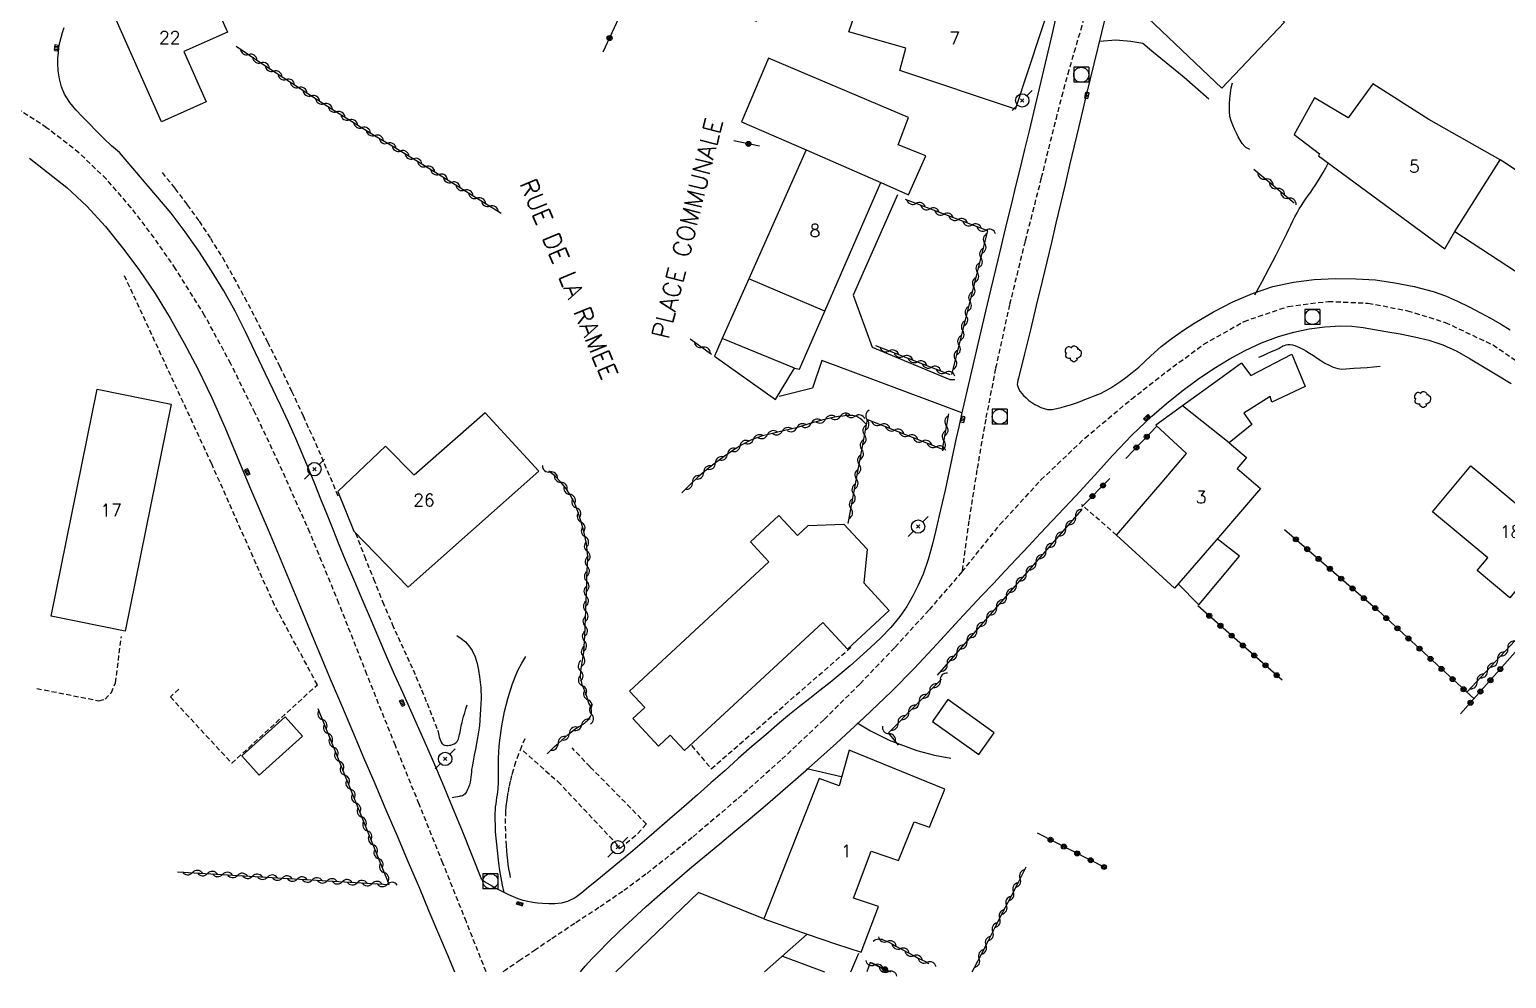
# Model space of a CAD drawing. Header units: millimetres. Extents: x 183000 to 184001, y 152999 to 154000.
# Drawn here: x 183497.6 to 183645.3, y 152999.3 to 153094.2 of the extents above; entities that cross this region are included whole.
import ezdxf
from ezdxf.enums import TextEntityAlignment as Align

# ---------------------------------------------------------------- set-up
doc = ezdxf.new("R2010")
doc.units = ezdxf.units.MM
doc.linetypes.add('DASHED', pattern=[0.75, 0.5, -0.25])
doc.layers.get('0').update_dxf_attribs({"linetype": 'CONTINUOUS'})
for name, color, linetype in [('W0001', 6, 'DASHED'), ('W0008', 7, 'CONTINUOUS'), ('W0017', 7, 'CONTINUOUS'), ('W0101', 7, 'CONTINUOUS'), ('W0104', 1, 'CONTINUOUS'), ('W0112', 1, 'DASHED'), ('W0300', 7, 'CONTINUOUS'), ('W0310', 3, 'CONTINUOUS'), ('W0323', 7, 'CONTINUOUS'), ('W0401', 7, 'CONTINUOUS'), ('W0420', 7, 'CONTINUOUS'), ('W0473', 7, 'CONTINUOUS'), ('W0989', 7, 'CONTINUOUS'), ('W0991', 7, 'CONTINUOUS')]:
    doc.layers.add(name, color=color, linetype=linetype)
doc.styles.get("Standard").update_dxf_attribs({"font": 'romans.shx', "width": 0.85})

# ---------------------------------------------------------------- blocks, each defined once
blk = doc.blocks.new('T401')
for p, q in [((-0.3, 0.3), (0, 0.3)), ((-0.3, -0.25), (-0.3, 0.3)), ((-0.3, 0.15), (0, 0.15)), ((-0.3, 0), (0, 0)), ((0, 0.3), (0, -0.25)), ((-0.3, -0.15), (0, -0.15)), ((-0.3, -0.25), (-0.3, -0.3)), ((-0.3, -0.3), (0, -0.3)), ((0, -0.3), (0, -0.25))]:
    blk.add_line(p, q)
blk = doc.blocks.new('T420')
for p, q in [((0.75, 0.75), (-0.75, 0.75)), ((-0.75, 0.75), (-0.75, -0.75)), ((0.75, 0.75), (0.75, -0.75)), ((0.75, -0.75), (-0.75, -0.75))]:
    blk.add_line(p, q)
blk.add_ellipse((0, 0), major_axis=(-0.53, 0.53), ratio=1, start_param=3.926991, end_param=10.210176)
blk = doc.blocks.new('T300')
for p, q in [((-0.8, 0.51), (-0.86, 0.34)), ((-0.86, 0.34), (-0.86, 0.17)), ((-0.86, 0.17), (-0.74, 0.06)), ((-0.69, 0.63), (-0.8, 0.51)), ((-0.8, -0.06), (-0.74, 0.06)), ((-0.74, 0.06), (-0.69, 0.11)), ((-0.57, 0.69), (-0.69, 0.63)), ((-0.46, 0.69), (-0.57, 0.69)), ((-0.29, 0.63), (-0.46, 0.69)), ((-0.29, 0.63), (-0.17, 0.74)), ((-0.23, 0.57), (-0.29, 0.63)), ((-0.17, 0.74), (-0.06, 0.8)), ((-0.06, 0.8), (0.06, 0.8)), ((0.06, 0.8), (0.23, 0.74)), ((0.23, 0.74), (0.34, 0.63)), ((0.34, 0.63), (0.4, 0.51)), ((0.46, 0.46), (0.34, 0.46)), ((0.4, 0.51), (0.4, 0.46)), ((0.57, 0.4), (0.46, 0.46)), ((0.57, 0.4), (0.69, 0.29)), ((0.69, 0.29), (0.74, 0.17)), ((0.74, 0.06), (0.69, -0.17)), ((0.74, 0.17), (0.74, 0.06)), ((-0.8, -0.17), (-0.8, -0.06)), ((-0.8, -0.23), (-0.8, -0.17)), ((-0.74, -0.34), (-0.8, -0.23)), ((-0.69, -0.4), (-0.74, -0.34)), ((-0.51, -0.46), (-0.69, -0.4)), ((-0.4, -0.46), (-0.51, -0.46)), ((-0.4, -0.46), (-0.34, -0.46)), ((-0.34, -0.46), (-0.34, -0.4)), ((-0.34, -0.51), (-0.34, -0.46)), ((-0.29, -0.63), (-0.34, -0.51)), ((-0.17, -0.74), (-0.29, -0.63)), ((-0.06, -0.8), (-0.17, -0.74)), ((0.06, -0.8), (-0.06, -0.8)), ((0.17, -0.74), (0.06, -0.8)), ((0.23, -0.69), (0.17, -0.74)), ((0.29, -0.46), (0.23, -0.46)), ((0.29, -0.63), (0.23, -0.69)), ((0.46, -0.4), (0.29, -0.46)), ((0.34, -0.51), (0.29, -0.63)), ((0.34, -0.51), (0.34, -0.46)), ((0.57, -0.34), (0.46, -0.4)), ((0.63, -0.29), (0.57, -0.34)), ((0.69, -0.17), (0.63, -0.29))]:
    blk.add_line(p, q)
blk = doc.blocks.new('T473')
for p, q in [((-0.166667, 0.166667), (0.166667, -0.166667)), ((-0.166667, -0.166667), (0.166667, 0.166667)), ((0.500001, 0.500001), (1.000002, 1.000002)), ((-1.000002, -1.000002), (-0.500001, -0.500001))]:
    blk.add_line(p, q)
blk.add_ellipse((0, 0), major_axis=(0.471405, 0.471405), ratio=1, start_param=5.4977871438, end_param=11.780972451)
blk = doc.blocks.new('t310o')
at = {"color": 0, "linetype": 'Continuous'}
for centre, start, end in [((-0.5, 0.38), 216.8699, 323.1304), ((0.5, -0.37), 36.8699, 143.1303)]:
    blk.add_arc(centre, 0.625, start, end, dxfattribs=at)
blk = doc.blocks.new('t323o')
at = {"color": 0, "linetype": 'Continuous'}
for radius in [0.25, 0.15]:
    blk.add_circle((0, 0), radius, dxfattribs=at)

msp = doc.modelspace()

# ---------------------------------------------------------------- linework, layer by layer
at = {"layer": 'W0001'}
for points in [[(183604.44, 153121.2), (183604.94, 153116.85), (183605.15, 153112.47), (183605.08, 153108.08), (183604.73, 153103.71), (183604.41, 153101.41), (183603.96, 153099.12), (183603.42, 153096.86), (183602.82, 153094.62), (183602.18, 153092.4), (183601.53, 153090.18), (183600.91, 153087.95), (183600.33, 153085.71), (183598.76, 153079.38), (183597.15, 153073.06), (183595.59, 153066.72), (183594.2, 153060.34), (183593.21, 153055.28), (183592.33, 153050.2), (183591.53, 153045.11), (183590.83, 153040)], [(183543.26, 153000), (183541.28, 153005), (183538.93, 153010.89), (183536.56, 153016.77), (183534.18, 153022.64), (183531.34, 153029.74), (183528.54, 153036.86), (183525.63, 153043.94), (183522.51, 153050.93), (183520.16, 153055.89), (183517.73, 153060.81), (183515.11, 153065.65), (183512.21, 153070.32), (183510.06, 153073.42), (183507.77, 153076.43), (183505.28, 153079.29), (183502.54, 153081.92), (183499.31, 153084.43), (183495.88, 153086.65), (183492.31, 153088.6), (183488.63, 153090.35)], [(183590.83, 153040), (183594.64, 153044.73), (183598.74, 153049.2), (183603.14, 153053.39), (183607.79, 153057.29), (183611.33, 153060.06), (183615.02, 153062.77), (183619.05, 153065.06), (183623.47, 153066.56), (183627.46, 153067.06), (183631.47, 153066.88), (183635.39, 153066.13), (183639.17, 153064.96), (183643.94, 153062.7), (183648.31, 153059.74)], [(183590.83, 153040), (183587.52, 153036.18), (183584.11, 153032.43), (183580.61, 153028.78), (183577.02, 153025.22), (183572.73, 153021.18), (183568.34, 153017.25), (183563.85, 153013.43), (183559.24, 153009.76), (183556.92, 153008.05), (183554.53, 153006.43), (183552.12, 153004.85), (183549.73, 153003.25), (183548.2, 153002.21), (183546.67, 153001.18), (183545.15, 153000.14), (183544.93, 153000)]]:
    msp.add_lwpolyline(points, dxfattribs=at)
at = {"layer": 'W0008'}
for points in [[(183600.55, 153096.93), (183599.71, 153093.27), (183598.85, 153089.61), (183597.99, 153085.95), (183597.55, 153084.11), (183597.1, 153082.26), (183596.65, 153080.42), (183596.2, 153078.57), (183595.75, 153076.73), (183595.3, 153074.89), (183594.85, 153073.04), (183594.41, 153071.2), (183593.49, 153067.35), (183592.58, 153063.5), (183591.68, 153059.64), (183590.8, 153055.79), (183590.52, 153054.52), (183590.24, 153053.25), (183589.97, 153051.98), (183589.7, 153050.71), (183589.43, 153049.44), (183589.15, 153048.17), (183588.86, 153046.9), (183588.56, 153045.64), (183588.21, 153044.17), (183587.86, 153042.69), (183587.46, 153041.23), (183586.95, 153039.79), (183586.47, 153038.68), (183585.93, 153037.6), (183585.32, 153036.55), (183584.63, 153035.55), (183583.72, 153034.44), (183582.73, 153033.41), (183581.68, 153032.43), (183580.63, 153031.47), (183579.66, 153030.61), (183578.67, 153029.77), (183577.66, 153028.95), (183576.64, 153028.15), (183575.62, 153027.35), (183574.6, 153026.55), (183573.59, 153025.73), (183572.59, 153024.91), (183571.21, 153023.72), (183569.84, 153022.53), (183568.47, 153021.33), (183567.11, 153020.12), (183565.74, 153018.91), (183564.38, 153017.71), (183563.01, 153016.51), (183561.64, 153015.32), (183559.78, 153013.71), (183557.92, 153012.11), (183556.04, 153010.53), (183554.13, 153008.99), (183553.49, 153008.47), (183552.84, 153007.92), (183552.15, 153007.42), (183551.39, 153007.04), (183550.77, 153006.88), (183550.14, 153006.81), (183549.51, 153006.81), (183548.88, 153006.83), (183548.4, 153006.87), (183547.91, 153006.93), (183547.43, 153007.03), (183546.96, 153007.15), (183546.47, 153007.31), (183545.99, 153007.5), (183545.52, 153007.72), (183545.06, 153007.93), (183544.78, 153008.07), (183544.52, 153008.2), (183544.25, 153008.34), (183543.98, 153008.49), (183543.69, 153008.66), (183543.4, 153008.84), (183543.11, 153009.02), (183542.82, 153009.2)], [(183605.55, 153097.1), (183604.79, 153093.96), (183604.03, 153090.83), (183603.27, 153087.69), (183602.52, 153084.56), (183602.06, 153082.62), (183601.6, 153080.69), (183601.15, 153078.76), (183600.69, 153076.82), (183600.24, 153074.89), (183599.78, 153072.96), (183599.32, 153071.02), (183598.86, 153069.09), (183598.27, 153066.66), (183597.68, 153064.23), (183597.09, 153061.8), (183596.49, 153059.37)], [(183506.59, 153081.94), (183505.81, 153082.63), (183505.04, 153083.35), (183504.29, 153084.08), (183503.56, 153084.84), (183502.91, 153085.52), (183502.24, 153086.21), (183501.62, 153086.96), (183501.11, 153087.79), (183500.81, 153088.53), (183500.6, 153089.31), (183500.47, 153090.1), (183500.43, 153090.9), (183500.44, 153091.42), (183500.48, 153091.93), (183500.54, 153092.45), (183500.64, 153092.96), (183500.76, 153093.46), (183500.9, 153093.96), (183501.06, 153094.45)], [(183511.76, 153075.88), (183506.59, 153081.94)], [(183497.58, 153081.39), (183501.33, 153078.46), (183503.33, 153076.59), (183505.18, 153074.56), (183506.89, 153072.43), (183508.52, 153070.24), (183510.15, 153067.86), (183511.66, 153065.39), (183513.07, 153062.87), (183514.42, 153060.31), (183515.83, 153057.42), (183517.12, 153054.48), (183518.36, 153051.52), (183519.61, 153048.56), (183520.64, 153046.16), (183521.65, 153043.76), (183522.66, 153041.35), (183523.66, 153038.94), (183524.66, 153036.53), (183525.66, 153034.12), (183526.66, 153031.71), (183527.67, 153029.3), (183528.78, 153026.68), (183529.89, 153024.06), (183531.01, 153021.45), (183532.12, 153018.83), (183533.24, 153016.21), (183534.36, 153013.6), (183535.47, 153010.98), (183536.58, 153008.36), (183537.54, 153006.09), (183538.5, 153003.81), (183539.45, 153001.54), (183540.1, 153000)], [(183542.82, 153009.2), (183541.87, 153011.64), (183540.9, 153014.06), (183539.91, 153016.49), (183538.9, 153018.9), (183538.12, 153020.72), (183537.33, 153022.53), (183536.53, 153024.34), (183535.73, 153026.15), (183534.92, 153027.96), (183534.11, 153029.76), (183533.31, 153031.57), (183532.52, 153033.39), (183531.68, 153035.33), (183530.85, 153037.28), (183530.02, 153039.23), (183529.2, 153041.19), (183528.57, 153042.71), (183527.96, 153044.23), (183527.35, 153045.76), (183526.74, 153047.28), (183526.13, 153048.81), (183525.51, 153050.33), (183524.87, 153051.85), (183524.22, 153053.36), (183523.49, 153054.98), (183522.74, 153056.6), (183521.97, 153058.21), (183521.19, 153059.81), (183520.19, 153061.9), (183519.19, 153064), (183518.15, 153066.08), (183517.03, 153068.11), (183515.81, 153070.12), (183514.52, 153072.08), (183513.17, 153074.01), (183511.76, 153075.88)], [(183609.74, 153061.61), (183610.77, 153062.53), (183611.85, 153063.39), (183612.98, 153064.19), (183614.14, 153064.93), (183616, 153066), (183617.91, 153067), (183619.88, 153067.86), (183621.94, 153068.54), (183623.99, 153068.99), (183626.06, 153069.25), (183628.15, 153069.35), (183630.24, 153069.33), (183632.19, 153069.2), (183634.14, 153068.93), (183636.06, 153068.55), (183637.96, 153068.04), (183639.19, 153067.61), (183640.38, 153067.08), (183641.55, 153066.5), (183642.7, 153065.9), (183643.7, 153065.37), (183644.68, 153064.82), (183645.65, 153064.22)], [(183552.7, 153000), (183553.17, 153000.58), (183553.86, 153001.35), (183554.58, 153002.09), (183555.31, 153002.83), (183556.6, 153004.09), (183557.92, 153005.32), (183559.26, 153006.53), (183560.61, 153007.73), (183562.09, 153009.02), (183563.59, 153010.3), (183565.11, 153011.56), (183566.62, 153012.82), (183568.14, 153014.07), (183569.65, 153015.34), (183571.16, 153016.61), (183572.65, 153017.9), (183575.48, 153020.39), (183578.29, 153022.89), (183581.07, 153025.44), (183583.79, 153028.04), (183586.1, 153030.38), (183588.34, 153032.78), (183590.57, 153035.2), (183592.8, 153037.61), (183593.98, 153038.86), (183595.16, 153040.11), (183596.34, 153041.36), (183597.51, 153042.62), (183598.69, 153043.87), (183599.87, 153045.12), (183601.05, 153046.37), (183602.23, 153047.62), (183604.1, 153049.63), (183605.94, 153051.67), (183607.83, 153053.67), (183609.82, 153055.58), (183611.29, 153056.86), (183612.81, 153058.09), (183614.38, 153059.26), (183616.01, 153060.34), (183617.56, 153061.28), (183619.15, 153062.15), (183620.79, 153062.92), (183622.49, 153063.56), (183624.01, 153063.99), (183625.55, 153064.31), (183627.11, 153064.52), (183628.68, 153064.61), (183629.83, 153064.58), (183630.97, 153064.45), (183632.09, 153064.26), (183633.21, 153064.06), (183634.65, 153063.8), (183636.09, 153063.53), (183637.51, 153063.18), (183638.91, 153062.72), (183640.32, 153062.08), (183641.67, 153061.32), (183642.99, 153060.51), (183644.31, 153059.71), (183645.76, 153058.86)], [(183596.49, 153059.37), (183596.41, 153059.17), (183596.38, 153058.95), (183596.37, 153058.74), (183596.41, 153058.53), (183596.51, 153058.27), (183596.65, 153058.05), (183596.82, 153057.85), (183596.99, 153057.66), (183597.25, 153057.4), (183597.52, 153057.16), (183597.82, 153056.95), (183598.12, 153056.76), (183598.42, 153056.6), (183598.72, 153056.44), (183599.05, 153056.33), (183599.39, 153056.26), (183599.86, 153056.26), (183600.32, 153056.34), (183600.77, 153056.46), (183601.2, 153056.58), (183601.69, 153056.72), (183602.18, 153056.88), (183602.65, 153057.05), (183603.13, 153057.23), (183603.65, 153057.43), (183604.17, 153057.64), (183604.68, 153057.86), (183605.18, 153058.1), (183605.71, 153058.41), (183606.22, 153058.74), (183606.72, 153059.09), (183607.21, 153059.45), (183607.87, 153059.96), (183608.51, 153060.49), (183609.13, 153061.04), (183609.74, 153061.61)]]:
    msp.add_lwpolyline(points, dxfattribs=at)
at = {"layer": 'W0017'}
for points in [[(183620.14, 153067.71), (183620.85, 153069.04), (183621.55, 153070.37), (183622.25, 153071.7), (183622.94, 153073.04), (183623.14, 153073.45), (183623.34, 153073.86), (183623.54, 153074.27), (183623.73, 153074.69), (183623.93, 153075.1), (183624.14, 153075.51), (183624.35, 153075.91), (183624.57, 153076.31), (183624.78, 153076.66), (183625.01, 153077), (183625.24, 153077.33), (183625.47, 153077.66), (183625.71, 153077.99), (183625.94, 153078.32), (183626.17, 153078.66), (183626.39, 153079), (183626.67, 153079.46), (183626.95, 153079.94), (183627.21, 153080.41), (183627.47, 153080.89)], [(183584.39, 153077.7), (183579.97, 153067.69), (183581.87, 153062.48), (183589.64, 153059.26), (183590.14, 153059.26)], [(183590.82, 153055.9), (183581.92, 153059.24), (183576.83, 153061.16), (183575.89, 153058.39), (183572.57, 153057.55)], [(183540.32, 153033.65), (183540.77, 153033.35), (183541.18, 153033), (183541.54, 153032.6), (183541.85, 153032.15), (183542.15, 153031.52), (183542.36, 153030.86), (183542.51, 153030.19), (183542.61, 153029.52), (183542.72, 153028.44), (183542.75, 153027.35), (183542.71, 153026.27), (183542.64, 153025.19), (183542.58, 153024.6), (183542.5, 153024.01), (183542.4, 153023.42), (183542.29, 153022.84), (183542.18, 153022.26), (183542.06, 153021.67), (183541.95, 153021.09), (183541.85, 153020.51), (183541.81, 153020.25), (183541.78, 153019.99), (183541.76, 153019.73), (183541.73, 153019.47), (183541.7, 153019.21), (183541.65, 153018.96), (183541.59, 153018.7), (183541.51, 153018.45), (183541.41, 153018.23), (183541.3, 153018.02), (183541.16, 153017.82), (183540.98, 153017.66), (183540.88, 153017.61), (183540.77, 153017.58), (183540.66, 153017.57), (183540.56, 153017.55), (183540.38, 153017.52), (183540.2, 153017.48), (183540.03, 153017.45), (183539.85, 153017.42)], [(183545.06, 153007.93), (183544.9, 153008.67), (183544.76, 153009.41), (183544.64, 153010.15), (183544.54, 153010.89), (183544.46, 153011.51), (183544.39, 153012.13), (183544.32, 153012.76), (183544.26, 153013.38), (183544.21, 153014.01), (183544.18, 153014.64), (183544.16, 153015.27), (183544.17, 153015.89), (183544.18, 153016.2), (183544.21, 153016.51), (183544.25, 153016.82), (183544.3, 153017.12), (183544.34, 153017.43), (183544.39, 153017.73), (183544.43, 153018.04), (183544.46, 153018.34), (183544.49, 153018.95), (183544.51, 153019.56), (183544.51, 153020.16), (183544.5, 153020.77), (183544.51, 153021.37), (183544.52, 153021.98), (183544.55, 153022.59), (183544.62, 153023.19), (183544.83, 153024.62), (183545.1, 153026.03), (183545.45, 153027.43), (183545.88, 153028.8), (183546.15, 153029.52), (183546.47, 153030.21), (183546.83, 153030.89), (183547.22, 153031.54)], [(183580.37, 153024.92), (183581.68, 153024.12), (183583.55, 153023.17), (183586.32, 153022.14), (183588.09, 153021.67), (183589.72, 153021.38)], [(183575.34, 153020.35), (183578.76, 153019.53)]]:
    msp.add_lwpolyline(points, dxfattribs=at)
at = {"layer": 'W0101'}
for points in [[(183622.87, 153095.2), (183623.1, 153094.99), (183616.83, 153088.38), (183608.79, 153096.01), (183614.98, 153102.53), (183620.7, 153097.09), (183622.87, 153095.2)], [(183511.76, 153056.78), (183507.15, 153034.07), (183499.76, 153035.57), (183504.37, 153058.28), (183511.76, 153056.78)], [(183649.04, 153048.33), (183652.38, 153045.55), (183645.63, 153037.42), (183642.35, 153040.15), (183643.41, 153041.42), (183637.9, 153046.01), (183641.73, 153050.61), (183647.17, 153046.08), (183649.04, 153048.33)]]:
    msp.add_lwpolyline(points, close=True, dxfattribs=at)
for points in [[(183513.87, 153101.88), (183517.39, 153093.99), (183513.02, 153092.04), (183515.27, 153087.01), (183510.81, 153085.03), (183505.05, 153097.94)], [(183596.2, 153086.27), (183584.63, 153090.14), (183585.21, 153092.38), (183579.52, 153094.01), (183581.76, 153100.52), (183591.61, 153097.28), (183592.93, 153100.39), (183599.99, 153097.83)], [(183596.2, 153086.27), (183599.99, 153097.83)], [(183644.66, 153081.22), (183637.53, 153085.24), (183631.92, 153088.83), (183629.45, 153085.4), (183626.1, 153087.4), (183624.07, 153083.74)], [(183624.07, 153083.74), (183626.6, 153081.82), (183626.5, 153081.61), (183639.12, 153072.31), (183640.12, 153074.05)], [(183575.25, 153082.21), (183569.51, 153069.31)], [(183575.25, 153082.21), (183582.71, 153078.94)], [(183640.12, 153074.05), (183644.66, 153081.22)], [(183577.12, 153066.09), (183582.71, 153078.94)], [(183577.12, 153066.09), (183569.51, 153069.31)], [(183612.89, 153056.6), (183610.24, 153054.68)], [(183617.57, 153052.91), (183612.89, 153056.6)], [(183530.04, 153044.08), (183535.47, 153038.47), (183548.54, 153050.07), (183543.16, 153055.91), (183536.05, 153049.67), (183533.21, 153052.59), (183528.44, 153048.04)], [(183606.29, 153043.69), (183610.87, 153048.99), (183613.3, 153051.83), (183610.24, 153054.68)], [(183617.57, 153052.91), (183619.28, 153051.44), (183618.36, 153050.33), (183620.7, 153048.36), (183619.28, 153046.7), (183616.7, 153043.69), (183612.09, 153038.37), (183606.29, 153043.69)], [(183528.44, 153048.04), (183530.04, 153044.08)], [(183557.6, 153028.08), (183571.54, 153041.01), (183569.68, 153043.02), (183572.53, 153045.66), (183574.39, 153043.65), (183575.46, 153044.64), (183579.04, 153044.77), (183581.35, 153042.28), (183581.02, 153038.9), (183583.57, 153036.16)], [(183579.39, 153032.29), (183583.57, 153036.16)], [(183579.39, 153032.29), (183576.91, 153034.96), (183563.09, 153022.15), (183561.67, 153023.69), (183560.48, 153022.59), (183557.92, 153025.35), (183559.11, 153026.45), (183557.6, 153028.08)], [(183575.36, 153003.78), (183578.29, 153002.78), (183580.76, 153001.99), (183582.48, 153006.54), (183580, 153007.39), (183581.76, 153012.08), (183584.48, 153011.13), (183586.06, 153015), (183587.59, 153014.47), (183589.14, 153018.27), (183579.55, 153022.19), (183578.55, 153018.61), (183576.57, 153019.35), (183571.01, 153005.31)], [(183571.01, 153005.31), (183575.36, 153003.78)]]:
    msp.add_lwpolyline(points, dxfattribs=at)
at = {"layer": 'W0104'}
for points in [[(183604.58, 153093.08), (183606.23, 153093.2), (183607.74, 153093.09), (183608.92, 153092.88), (183609.84, 153092.12), (183613.06, 153089.48), (183615.54, 153087.3)], [(183582.71, 153078.94), (183585.5, 153077.7), (183587.24, 153081.6), (183584.47, 153082.71), (183585.5, 153085.45), (183571.48, 153091.38), (183568.8, 153085), (183575.25, 153082.21)], [(183652.45, 153060.08), (183656.43, 153065.88), (183658.95, 153064.17), (183662.56, 153068.99), (183657.53, 153072.6), (183645.18, 153080.87), (183644.66, 153081.22)], [(183640.12, 153074.05), (183650.42, 153067.33), (183649.55, 153066.3), (183647.81, 153063.43)], [(183569.51, 153069.31), (183566.85, 153063.35), (183566.09, 153061.58), (183572.2, 153057.26), (183574.09, 153060.37), (183574.6, 153060.29)], [(183574.6, 153060.29), (183577.12, 153066.09)], [(183574.09, 153060.37), (183566.85, 153063.35)], [(183618.78, 153060.87), (183619.73, 153059.63), (183623.81, 153061.77), (183625.15, 153058.53), (183621.83, 153056.97), (183621.65, 153057.53), (183619.04, 153055.87), (183619.83, 153054.73), (183617.57, 153052.91)], [(183618.78, 153060.87), (183616.59, 153059.29)], [(183616.59, 153059.29), (183612.89, 153056.6)], [(183612.46, 153038.81), (183614.51, 153036.71), (183618.59, 153041.59), (183616.35, 153043.3)], [(183564.48, 153007.94), (183556.24, 153000)], [(183571.01, 153005.31), (183564.48, 153007.94)], [(183571.08, 153000), (183575.36, 153003.78)], [(183572.88, 153001.59), (183577.09, 153000)], [(183579.73, 153000), (183580.53, 153001.88)]]:
    msp.add_lwpolyline(points, dxfattribs=at)
for points in [[(183594.07, 153023.91), (183589.43, 153027.23), (183587.88, 153025.06), (183592.52, 153021.74), (183594.07, 153023.91)], [(183518.82, 153021.61), (183523.17, 153025.51), (183524.91, 153023.57), (183520.56, 153019.67), (183518.82, 153021.61)]]:
    msp.add_lwpolyline(points, close=True, dxfattribs=at)
at = {"layer": 'W0112'}
for points in [[(183510.86, 153079.94), (183512.14, 153078.36), (183513.37, 153076.73), (183514.55, 153075.07), (183515.68, 153073.38), (183516.88, 153071.44), (183518.01, 153069.45), (183519.1, 153067.44), (183520.16, 153065.42), (183521.41, 153062.99), (183522.62, 153060.54), (183523.8, 153058.08), (183524.96, 153055.6), (183525.88, 153053.56), (183526.78, 153051.52), (183527.66, 153049.47), (183528.52, 153047.4)], [(183512.53, 153028.28), (183511.68, 153027.51), (183517.82, 153020.87), (183526.38, 153028.72), (183522.09, 153036.68), (183515.82, 153050.8), (183506.99, 153069.85)], [(183606.29, 153043.69), (183602.79, 153046.72)], [(183530.2, 153043.87), (183531.08, 153041.59), (183531.99, 153039.31), (183532.91, 153037.04), (183533.87, 153034.78), (183534.15, 153034.12), (183534.45, 153033.47), (183534.75, 153032.82), (183535.05, 153032.16), (183535.35, 153031.51), (183535.65, 153030.86), (183535.95, 153030.2), (183536.24, 153029.54), (183536.8, 153028.21), (183537.35, 153026.87), (183537.88, 153025.52), (183538.4, 153024.17), (183538.45, 153024), (183538.49, 153023.83), (183538.53, 153023.66), (183538.57, 153023.49), (183538.62, 153023.31), (183538.68, 153023.14), (183538.76, 153022.97), (183538.87, 153022.82), (183538.93, 153022.77), (183539, 153022.72), (183539.08, 153022.69), (183539.16, 153022.67), (183539.31, 153022.64), (183539.45, 153022.64), (183539.6, 153022.66), (183539.74, 153022.69), (183539.91, 153022.75), (183540.07, 153022.82), (183540.22, 153022.91), (183540.35, 153023.03), (183540.43, 153023.16), (183540.48, 153023.3), (183540.52, 153023.45), (183540.56, 153023.59), (183540.61, 153023.78), (183540.66, 153023.97), (183540.7, 153024.17), (183540.74, 153024.36), (183540.77, 153024.56), (183540.81, 153024.75), (183540.85, 153024.95), (183540.9, 153025.14), (183541.01, 153025.53), (183541.12, 153025.92), (183541.24, 153026.31), (183541.37, 153026.7)], [(183498.32, 153028.35), (183504.54, 153027.12), (183505.15, 153027.27), (183505.78, 153027.93), (183506.2, 153028.91), (183506.78, 153033.54)], [(183563.8, 153022.64), (183565.77, 153020.32), (183579.76, 153032.47)], [(183547.12, 153023.32), (183546.79, 153022.55), (183546.49, 153021.77), (183546.21, 153020.99), (183545.96, 153020.19), (183545.8, 153019.64), (183545.66, 153019.08), (183545.54, 153018.51), (183545.43, 153017.95), (183545.35, 153017.48), (183545.29, 153017.02), (183545.23, 153016.55), (183545.2, 153016.08), (183545.17, 153015.33), (183545.17, 153014.59), (183545.19, 153013.85), (183545.22, 153013.1), (183545.25, 153012.62), (183545.28, 153012.14), (183545.33, 153011.66), (183545.38, 153011.18), (183545.44, 153010.74), (183545.51, 153010.31), (183545.58, 153009.87), (183545.67, 153009.44)], [(183546.96, 153022.11), (183550.44, 153019.03), (183556.68, 153012.39), (183558.42, 153013.84)], [(183558.42, 153013.84), (183559.29, 153014.79), (183553.65, 153020.51), (183551.86, 153022.4)]]:
    msp.add_lwpolyline(points, dxfattribs=at)
at = {"layer": 'W0300'}
for points in [[(183619.62, 153082.26), (183619.48, 153082.31), (183619.35, 153082.38), (183619.23, 153082.46), (183619.12, 153082.55), (183618.86, 153082.85), (183618.65, 153083.18), (183618.47, 153083.53), (183618.3, 153083.87), (183618.1, 153084.28), (183617.92, 153084.69), (183617.76, 153085.12), (183617.64, 153085.56), (183617.62, 153085.71), (183617.6, 153085.87), (183617.58, 153086.02), (183617.58, 153086.18), (183617.58, 153086.33), (183617.58, 153086.49), (183617.58, 153086.64), (183617.59, 153086.8), (183617.63, 153087.33), (183617.69, 153087.87), (183617.77, 153088.4), (183617.88, 153088.93)], [(183620.52, 153061.48), (183620.95, 153061.66), (183621.37, 153061.84), (183621.8, 153062.03), (183622.23, 153062.22), (183622.37, 153062.28), (183622.52, 153062.36), (183622.65, 153062.44), (183622.79, 153062.52), (183622.94, 153062.6), (183623.09, 153062.66), (183623.25, 153062.71), (183623.41, 153062.74), (183623.66, 153062.74), (183623.9, 153062.7), (183624.14, 153062.64), (183624.36, 153062.56), (183624.58, 153062.46), (183624.79, 153062.35), (183625, 153062.23), (183625.21, 153062.11), (183625.6, 153061.88), (183625.98, 153061.64), (183626.36, 153061.38), (183626.74, 153061.13), (183627.14, 153060.89), (183627.55, 153060.67), (183627.97, 153060.48), (183628.42, 153060.34), (183628.82, 153060.29), (183629.23, 153060.3), (183629.63, 153060.34), (183630.03, 153060.37), (183630.69, 153060.41), (183631.35, 153060.46), (183632, 153060.51), (183632.66, 153060.58)]]:
    msp.add_lwpolyline(points, dxfattribs=at)
at = {"layer": 'W0310'}
for points in [[(183518.27, 153092.59), (183520.64, 153090.98), (183523.04, 153089.4), (183525.44, 153087.84), (183527.86, 153086.29), (183529.27, 153085.41), (183530.68, 153084.53), (183532.1, 153083.66), (183533.53, 153082.8), (183534.95, 153081.94), (183536.38, 153081.08), (183537.8, 153080.21), (183539.21, 153079.34), (183543.01, 153076.97), (183544.75, 153075.88)], [(183624.07, 153076.89), (183620.04, 153080.26)], [(183589.82, 153059.76), (183593.43, 153074.12), (183585.19, 153077.26)], [(183563.65, 153063.33), (183565.8, 153061.79)], [(183582.18, 153062.63), (183589.64, 153059.76)], [(183581.21, 153054.81), (183581.04, 153055), (183580.86, 153055.18), (183580.66, 153055.33), (183580.44, 153055.47), (183580.32, 153055.53), (183580.2, 153055.57), (183580.07, 153055.6), (183579.94, 153055.63), (183579.79, 153055.64), (183579.64, 153055.64), (183579.49, 153055.64), (183579.34, 153055.63), (183578.92, 153055.59), (183578.5, 153055.54), (183578.09, 153055.47), (183577.68, 153055.39), (183577.24, 153055.29), (183576.81, 153055.18), (183576.38, 153055.06), (183575.96, 153054.93), (183575.53, 153054.8), (183575.11, 153054.67), (183574.68, 153054.54), (183574.25, 153054.41), (183573.7, 153054.27), (183573.13, 153054.14), (183572.57, 153054.02), (183572.01, 153053.89), (183571.45, 153053.76), (183570.89, 153053.6), (183570.34, 153053.42), (183569.8, 153053.2), (183568.84, 153052.72), (183567.93, 153052.16), (183567.05, 153051.55), (183566.19, 153050.91), (183565.3, 153050.21), (183564.44, 153049.48), (183563.62, 153048.71), (183562.82, 153047.91)], [(183579.47, 153044.85), (183581.39, 153055.26), (183588.88, 153052.28), (183589.51, 153055.81)], [(183549.36, 153021.82), (183549.73, 153022.18), (183550.1, 153022.53), (183550.48, 153022.88), (183550.86, 153023.22), (183551.16, 153023.48), (183551.47, 153023.74), (183551.78, 153024), (183552.1, 153024.25), (183552.24, 153024.35), (183552.39, 153024.44), (183552.54, 153024.53), (183552.69, 153024.62), (183552.84, 153024.72), (183552.98, 153024.81), (183553.12, 153024.92), (183553.26, 153025.04), (183553.41, 153025.18), (183553.57, 153025.34), (183553.7, 153025.53), (183553.78, 153025.75), (183553.8, 153025.95), (183553.79, 153026.15), (183553.75, 153026.35), (183553.69, 153026.54), (183553.62, 153026.72), (183553.54, 153026.89), (183553.47, 153027.07), (183553.41, 153027.25), (183553.33, 153027.53), (183553.23, 153027.8), (183553.12, 153028.08), (183553.01, 153028.35), (183552.9, 153028.62), (183552.81, 153028.91), (183552.75, 153029.2), (183552.7, 153029.49), (183552.71, 153030.12), (183552.81, 153030.74), (183552.93, 153031.36), (183553.02, 153031.97), (183553.13, 153033.66), (183553.2, 153035.36), (183553.25, 153037.06), (183553.31, 153038.76), (183553.32, 153038.95), (183553.32, 153039.13), (183553.33, 153039.32), (183553.33, 153039.5), (183553.34, 153039.69), (183553.35, 153039.87), (183553.35, 153040.05), (183553.36, 153040.24), (183553.38, 153040.56), (183553.4, 153040.88), (183553.42, 153041.21), (183553.41, 153041.53), (183553.36, 153042.17), (183553.28, 153042.8), (183553.16, 153043.44), (183553.02, 153044.06), (183552.76, 153045), (183552.47, 153045.93), (183552.11, 153046.85), (183551.65, 153047.72), (183551.21, 153048.38), (183550.7, 153049), (183550.15, 153049.58), (183549.54, 153050.09)], [(183588.38, 153029.68), (183602.84, 153046.22)], [(183656.37, 153044.43), (183648.05, 153035.19), (183641.33, 153027.97)], [(183584.5, 153022.67), (183583.48, 153023.91), (183588.8, 153029.28)], [(183512.39, 153010.02), (183521.83, 153009.44), (183533.55, 153008.73), (183526.46, 153026.3)], [(183591.87, 153000), (183592.1, 153000.44), (183592.79, 153001.79), (183593.48, 153003.14), (183594.17, 153004.49), (183594.94, 153005.99), (183595.71, 153007.49), (183596.48, 153008.99), (183597.26, 153010.5)], [(183581.97, 153003.07), (183582.1, 153003.16), (183582.23, 153003.23), (183582.38, 153003.28), (183582.53, 153003.3), (183582.64, 153003.3), (183582.75, 153003.29), (183582.85, 153003.26), (183582.95, 153003.22), (183583.28, 153003.09), (183583.6, 153002.93), (183583.9, 153002.76), (183584.21, 153002.59), (183586.11, 153001.56), (183586.46, 153001.38), (183586.82, 153001.2), (183587.18, 153001.03), (183587.53, 153000.85)], [(183583.49, 153000), (183581.66, 153000.93), (183581.32, 153000)]]:
    msp.add_lwpolyline(points, dxfattribs=at)
at = {"layer": 'W0323'}
for points in [[(183554.97, 153092.03), (183558.57, 153099.78), (183570.3, 153095.07), (183574.86, 153108.74), (183566.77, 153110.06), (183567.16, 153117.17)], [(183570.59, 153082.58), (183568.02, 153083.11)], [(183610.35, 153054.6), (183607.24, 153051.36)], [(183605.63, 153049.36), (183602.84, 153046.51)], [(183623.1, 153044.25), (183632.45, 153036.13), (183642.04, 153027.31)], [(183651.58, 153038.11), (183640.7, 153025.8)], [(183622.87, 153029.18), (183614.43, 153036.61)], [(183598.36, 153013.9), (183605.3, 153010.36)], [(183581.79, 153000.93), (183583.69, 153000)]]:
    msp.add_lwpolyline(points, dxfattribs=at)

# ---------------------------------------------------------------- block references
at = {"layer": 'W0300'}
for p in [(183602.02, 153061.82), (183636.96, 153057.24)]:
    msp.add_blockref('T300', p, dxfattribs=at)
at = {"layer": 'W0310'}
for p, rotation in [((183519.51, 153091.75), 326.0393289191378), ((183520.75, 153090.91), 326.4893190786108), ((183522, 153090.08), 326.4893190786108), ((183523.26, 153089.26), 326.9393090165863), ((183524.51, 153088.44), 326.9393090165863), ((183525.77, 153087.62), 327.3892987333447), ((183527.04, 153086.81), 327.3892987333447), ((183528.3, 153086.01), 327.8590643270159), ((183529.57, 153085.21), 328.2994011038434), ((183530.85, 153084.43), 328.620943715728), ((183532.13, 153083.65), 328.8236841103047), ((183533.41, 153082.87), 328.8236841103047), ((183534.7, 153082.09), 328.8804467397428), ((183535.98, 153081.32), 328.7912234086609), ((183537.26, 153080.54), 328.5831760556088), ((183538.54, 153079.75), 328.2563098938665), ((183539.81, 153078.96), 328.0825371803181), ((183541.09, 153078.17), 328.0825371803181), ((183621.19, 153079.3), 140.087051320593), ((183622.34, 153078.34), 140.087051320593), ((183542.36, 153077.37), 328.0825371803181), ((183543.63, 153076.58), 327.9825283031319), ((183586.24, 153076.86), 159.1865626200447), ((183623.49, 153077.37), 140.087051320593), ((183587.64, 153076.32), 159.1865626200447), ((183589.04, 153075.79), 159.1865626200447), ((183590.45, 153075.26), 159.1865626200447), ((183591.85, 153074.72), 159.1865626200447), ((183593.25, 153074.19), 159.1865626200447), ((183593.11, 153072.86), 75.89252635652925), ((183592.75, 153071.4), 75.89252635652925), ((183592.38, 153069.95), 75.89252635652925), ((183592.02, 153068.49), 75.89252635652925), ((183591.65, 153067.04), 75.89252635652925), ((183591.29, 153065.58), 75.89252635652925), ((183590.92, 153064.13), 75.89252635652925), ((183564.87, 153062.46), 324.3363701248167), ((183583.58, 153062.1), 338.9383083161525), ((183590.55, 153062.67), 75.89252635652925), ((183584.98, 153061.56), 338.9383083161525), ((183586.38, 153061.02), 338.9383083161525), ((183587.78, 153060.48), 338.9383083161525), ((183590.19, 153061.22), 75.89252635652925), ((183589.18, 153059.94), 338.9383083161525), ((183575.76, 153054.87), 197.1748619463503), ((183577.2, 153055.28), 194.5491434462808), ((183578.67, 153055.56), 187.178932770353), ((183580.16, 153055.58), 165.639607078356), ((183581.38, 153055.18), 79.53225766651572), ((183582.71, 153054.73), 338.3059747560014), ((183589.29, 153054.61), 79.84868720300457), ((183569.98, 153053.27), 201.8651667619989), ((183571.4, 153053.74), 195.5065972510173), ((183572.87, 153054.08), 192.3761465167211), ((183574.32, 153054.43), 196.0140270546844), ((183581.1, 153053.7), 79.53225766651572), ((183584.1, 153054.18), 338.3059747560014), ((183585.5, 153053.62), 338.3059747560014), ((183586.89, 153053.07), 338.3059747560014), ((183589.03, 153053.13), 79.84868720300457), ((183567.39, 153051.78), 214.9084824090222), ((183568.64, 153052.6), 211.5927023961035), ((183580.83, 153052.23), 79.53225766651572), ((183588.28, 153052.52), 338.3059747560014), ((183549.65, 153050), 139.5574707658206), ((183565.01, 153049.96), 220.5330037315975), ((183566.18, 153050.9), 218.2149937303013), ((183580.56, 153050.75), 79.53225766651572), ((183550.73, 153048.97), 128.9961564957069), ((183563.89, 153048.96), 222.8510128405788), ((183580.29, 153049.28), 79.53225766651572), ((183551.62, 153047.76), 123.7154958516307), ((183580.01, 153047.8), 79.53225766651572), ((183552.28, 153046.41), 111.5653687292196), ((183579.74, 153046.33), 79.53225766651572), ((183602.2, 153045.49), 48.84287414784003), ((183552.76, 153044.99), 105.3390101123852), ((183601.21, 153044.36), 48.84287414784003), ((183553.14, 153043.54), 103.2101538627727), ((183600.22, 153043.23), 48.84287414784003), ((183553.37, 153042.06), 94.64206592445329), ((183598.25, 153040.97), 48.84287414784003), ((183599.23, 153042.1), 48.84287414784003), ((183553.38, 153040.56), 85.78798104372275), ((183597.26, 153039.84), 48.84287414784003), ((183553.32, 153039.06), 87.9227366779122), ((183596.27, 153038.71), 48.84287414784003), ((183553.27, 153037.57), 88.08300611259456), ((183594.3, 153036.45), 48.84287414784003), ((183595.29, 153037.58), 48.84287414784003), ((183553.22, 153036.07), 88.34828089001999), ((183593.31, 153035.32), 48.84287414784003), ((183553.17, 153034.57), 87.69408960415281), ((183592.32, 153034.19), 48.84287414784003), ((183553.09, 153033.07), 86.12141215312299), ((183591.34, 153033.06), 48.84287414784003), ((183645.42, 153032.36), 227.0599494207073), ((183552.96, 153031.58), 81.9751248673495), ((183589.36, 153030.81), 48.84287414784003), ((183590.35, 153031.93), 48.84287414784003), ((183644.4, 153031.26), 227.0599494207073), ((183552.71, 153030.1), 89.58429543723204), ((183588.68, 153029.16), 45.28518968933611), ((183643.38, 153030.16), 227.0599494207073), ((183552.9, 153028.62), 107.6867840592905), ((183587.62, 153028.09), 45.28518968933611), ((183642.35, 153029.06), 227.0599494207073), ((183553.43, 153027.22), 108.0108901587196), ((183586.56, 153027.03), 45.28518968933611), ((183526.89, 153025.24), 111.9670934230527), ((183553.79, 153025.78), 84.00914531802911), ((183584.45, 153024.89), 45.28518968933611), ((183585.51, 153025.96), 45.28518968933611), ((183527.45, 153023.85), 111.9670934230527), ((183551.58, 153023.84), 39.37361972054289), ((183552.81, 153024.7), 31.69614433312943), ((183583.55, 153023.82), 129.6884186011605), ((183528.01, 153022.46), 111.9670934230527), ((183550.45, 153022.85), 42.51637916403457), ((183528.57, 153021.07), 111.9670934230527), ((183529.13, 153019.68), 111.9670934230527), ((183529.7, 153018.28), 111.9670934230527), ((183530.26, 153016.89), 111.9670934230527), ((183530.82, 153015.5), 111.9670934230527), ((183531.38, 153014.11), 111.9670934230527), ((183531.94, 153012.72), 111.9670934230527), ((183532.5, 153011.33), 111.9670934230527), ((183533.06, 153009.94), 111.9670934230527), ((183513.89, 153009.93), 356.4864050129727), ((183515.39, 153009.83), 356.4864050129727), ((183516.89, 153009.74), 356.4864050129727), ((183518.38, 153009.65), 356.4864050129727), ((183519.88, 153009.56), 356.4864050129727), ((183521.38, 153009.47), 356.4864050129727), ((183522.87, 153009.38), 356.5308396141004), ((183524.37, 153009.28), 356.5308396141004), ((183525.87, 153009.19), 356.5308396141004), ((183527.37, 153009.1), 356.5308396141004), ((183528.86, 153009.01), 356.5308396141004), ((183596.66, 153009.34), 62.82159501615515), ((183530.36, 153008.92), 356.5308396141004), ((183531.86, 153008.83), 356.5308396141004), ((183533.36, 153008.74), 356.5308396141004), ((183595.98, 153008.01), 62.83251351218185), ((183595.29, 153006.67), 62.84343156924364), ((183593.92, 153004.01), 62.86526685169298), ((183594.61, 153005.34), 62.85434918994563), ((183583.37, 153003.05), 333.1003537936439), ((183593.24, 153002.67), 62.87618478844461), ((183584.69, 153002.33), 331.5600269049945), ((183586.01, 153001.62), 331.5600269049945), ((183592.56, 153001.34), 62.88710284598853), ((183582.11, 153000.7), 153.0227304565729), ((183583.45, 153000.02), 153.0227304565729), ((183587.35, 153000.94), 334.142078817849)]:
    msp.add_blockref('t310o', p, dxfattribs=dict(at, rotation=rotation))
at = {"layer": 'W0323'}
for p, rotation in [((183555.6, 153093.39), 65.07837940830909), ((183569.49, 153082.81), 168.3436599573781), ((183609.32, 153053.52), 226.1914937630321), ((183608.28, 153052.44), 226.1914937630321), ((183603.89, 153047.58), 225.5384106448339), ((183604.94, 153048.65), 225.5384106448339), ((183624.23, 153043.26), 319.0578590387305), ((183625.37, 153042.28), 319.0578590387305), ((183626.5, 153041.3), 319.0578590387305), ((183627.63, 153040.32), 319.0578590387305), ((183628.76, 153039.33), 319.0578590387305), ((183629.9, 153038.35), 319.0578590387305), ((183631.03, 153037.37), 319.0578590387305), ((183615.56, 153035.62), 138.6389324160116), ((183632.16, 153036.38), 319.0578590387305), ((183616.68, 153034.62), 138.6389324160116), ((183633.27, 153035.38), 317.3786720014912), ((183634.38, 153034.36), 317.3786720014912), ((183617.81, 153033.63), 138.6389324160116), ((183618.93, 153032.64), 138.6389324160116), ((183635.48, 153033.34), 317.3786720014912), ((183620.06, 153031.65), 138.6389324160116), ((183636.59, 153032.33), 317.3786720014912), ((183637.69, 153031.31), 317.3786720014912), ((183621.19, 153030.66), 138.6389324160116), ((183622.31, 153029.67), 138.6389324160116), ((183638.79, 153030.3), 317.3786720014912), ((183644.67, 153030.29), 228.5423583778002), ((183639.9, 153029.28), 317.3786720014912), ((183641, 153028.27), 317.3786720014912), ((183643.68, 153029.17), 228.5423583778002), ((183641.69, 153026.92), 228.5423583778002), ((183642.68, 153028.04), 228.5423583778002), ((183599.7, 153013.21), 332.9877758715089), ((183601.03, 153012.53), 332.9877758715089), ((183602.37, 153011.85), 332.9877758715089), ((183603.71, 153011.17), 332.9877758715089), ((183605.04, 153010.49), 332.9877758715089), ((183583.14, 153000.27), 333.8179679327279)]:
    msp.add_blockref('t323o', p, dxfattribs=dict(at, rotation=rotation))
at = {"layer": 'W0401'}
for p, rotation in [((183500.43, 153092.4), 351.4389794226035), ((183603.18, 153087.69), 166.4534212629689), ((183590.77, 153055.28), 167.3403623078301), ((183609.42, 153055.31), 312.6473878994742), ((183519.24, 153049.93), 202.9610965653889), ((183535, 153026.96), 24.10801692186109), ((183546.67, 153006.96), 72.15132165692067)]:
    msp.add_blockref('T401', p, dxfattribs=dict(at, rotation=rotation))
at = {"layer": 'W0420'}
for p in [(183602.76, 153089.72), (183625.89, 153065.51), (183594.62, 153055.52), (183543.69, 153009.07)]:
    msp.add_blockref('T420', p, dxfattribs=at)
at = {"layer": 'W0473'}
for p in [(183596.86, 153087.16), (183526.09, 153050.28), (183586.45, 153044.54), (183539.16, 153021.3), (183556.42, 153012.47)]:
    msp.add_blockref('T473', p, dxfattribs=at)

# ---------------------------------------------------------------- texts
at = {"layer": 'W0989'}
for s, rotation, p in [('PLACE COMMUNALE  ', 76.0554, (183563.65, 153075.51)), ('RUE DE LA RAMEE  ', 292.8015, (183552, 153068.19))]:
    msp.add_text(s, height=1.75, rotation=rotation, dxfattribs=at).set_placement(p, align=Align.MIDDLE_CENTER)
at = {"layer": 'W0991'}
for s, p in [('22', (183511.62, 153093.45)), ('7', (183590.11, 153093.39)), ('5', (183636.08, 153080.57)), ('8', (183576.14, 153074.15)), ('26', (183537.04, 153047.19)), ('3', (183614.76, 153047.49)), ('17', (183505.76, 153046.18)), ('18', (183645.7, 153044.02)), ('1', (183579.28, 153012.09))]:
    msp.add_text(s, height=1.25, dxfattribs=at).set_placement(p, align=Align.MIDDLE_CENTER)

doc.saveas('drawing.dxf')
